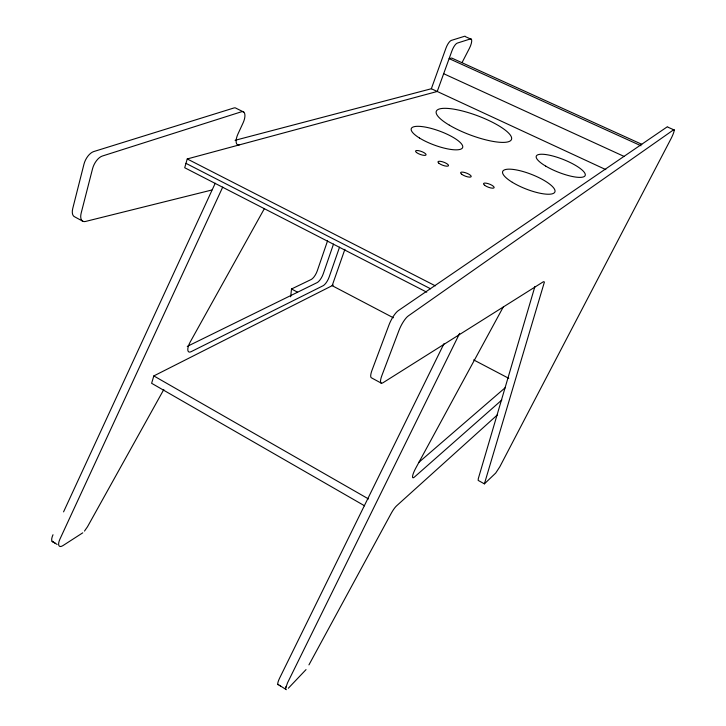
<?xml version="1.0" encoding="UTF-8"?>
<svg xmlns="http://www.w3.org/2000/svg" width="726" height="726" viewBox="0 0 726 726"><rect width="100%" height="100%" fill="white"/><g stroke="black" fill="none" stroke-linecap="round" stroke-linejoin="round"><path stroke-width="1.09" d="M484.396 483.852L544.418 282.006L543.465 281.688L382.965 382.756A12.832 3.34 -61.7 0 1 381.885 375.533L399.046 330.239A13.032 3.448 -62.3 0 1 408.357 315.874L673.637 129.782A8.077 1.234 -64.1 0 1 670.969 138.802L499.833 466.754L495.677 473.089L484.396 483.852L478.153 480.394L478.316 478.588L534.926 286.48M290.654 296.78L291.525 288.984L311.263 279.456A7.913 2.686 -62.4 0 0 317.28 270.825L327.58 240.787M285.917 686.705L285.518 689.155L286.389 689.7M462.172 62.354L469.45 48.243A7.696 2.341 -66.1 0 0 470.394 38.932L457.28 43.106A7.85 2.441 -66.1 0 0 451.926 50.893L437.233 91.476L187.235 158.949L184.713 167.742L426.743 292.17M333.307 285.091L153.821 375.923L151.625 383.292L364.588 505.813M333.506 244.099L323.206 273.929A7.922 2.659 -62.4 0 1 317.198 282.577L187.263 346.393M339.532 247.194L329.15 277.033A7.941 2.623 -62.4 0 1 323.152 285.708L191.038 351.72A9.447 3.675 -60.2 0 1 190.13 342.155L264.455 208.48M344.895 249.308L332.163 285.672L393.374 317.779M235.061 140.309L431.344 88.744L445.936 48.188A7.841 2.477 -66.1 0 1 451.291 40.411L464.513 36.3A7.687 2.369 -66.2 0 1 465.62 36.754L471.483 39.376M63.561 511.875L215.232 183.251M222.719 187.099L59.94 539.128A10.128 3.875 -56 0 0 62.953 545.598L82.773 532.82M443.967 343.697L279.71 677.948A10.727 2.26 -59 0 0 278.639 684.79M459.649 333.343L287.514 682.876L285.354 689.056L279.682 685.462M308.94 664.88L391.169 513.436A10.055 2.078 -60.7 0 1 396.541 505.877L497.428 414.845M503.182 307.134L415.717 468.225A9.992 2.078 -61.2 0 0 414.41 477.073L501.829 399.981M163.831 389.472L87.492 526.767L84.488 531.069M306.036 669.608L288.331 688.239M418.775 462.408L505.423 387.521M211.81 190.021L85.459 221.466A11.879 5.962 -61.2 0 1 81.194 213.008L92.556 168.722A12.052 6.144 -62.4 0 1 102.312 156.045L241.513 111.759A10.382 4.501 -64.7 0 1 243.092 122.885L237.928 134.056A10.209 4.365 -64.4 0 0 239.244 144.91M674.218 129.999L667.766 127.114A8.068 1.27 -64.2 0 0 667.158 126.887L398.311 310.628A12.995 3.548 -62.3 0 0 388.991 324.939L372.03 370.206A12.796 3.43 -61.7 0 0 371.612 377.91L381.377 383.21M641.784 144.292L451.735 58.053L449.131 58.624L641.022 145.781M443.668 73.707L623.988 156.38M431.344 88.744L605.82 169.621M243.745 112.031L236.131 108.292A10.364 4.556 -64.7 0 0 233.872 107.992L93.727 151.562A12.024 6.207 -62.4 0 0 83.962 164.194L72.754 208.444A11.852 6.026 -61.2 0 0 74.714 216.856L83.1 221.403M187.235 158.949L435.328 285.826M185.974 163.35L430.572 288.776M473.651 359.896L508.763 378.328M291.525 288.984L297.596 292.206M153.821 375.923L368.518 498.953M52.109 541.269L55.23 543.248M277.904 684.337L280.572 686.016M53.688 542.268L57.136 544.455M53.515 542.159A10.11 3.92 -55.9 0 1 53.007 534.744M449.33 125.153A40.121 10.273 20.5 0 0 510.986 140.254A40.121 10.273 20.5 0 0 461.337 110.715A40.121 10.273 20.5 0 0 449.33 125.153M545.752 166.136A26.299 6.833 21.6 0 0 585.102 175.665A26.299 6.833 21.6 0 0 551.333 155.627A26.299 6.833 21.6 0 0 545.752 166.136M419.492 138.022A27.361 7.469 20.2 0 0 462.144 148.304A27.361 7.469 20.2 0 0 429.238 127.921A27.361 7.469 20.2 0 0 419.492 138.022M512.338 182.308A28.042 7.795 21.4 0 0 554.737 192.254A28.042 7.795 21.4 0 0 519.281 170.546A28.042 7.795 21.4 0 0 512.338 182.308M416.506 152.505A5.608 1.606 20.1 0 0 425.636 155.255A5.608 1.606 20.1 0 0 420.318 151.09A5.608 1.606 20.1 0 0 416.506 152.505M438.958 163.296A5.636 1.624 20.4 0 0 448.105 166.054A5.636 1.624 20.4 0 0 442.651 161.816A5.636 1.624 20.4 0 0 438.958 163.296M461.654 174.222A5.672 1.643 20.7 0 0 470.82 176.972A5.672 1.643 20.7 0 0 465.23 172.652A5.672 1.643 20.7 0 0 461.654 174.222M484.614 185.257A5.699 1.661 21 0 0 493.798 188.016A5.699 1.661 21 0 0 488.063 183.614A5.699 1.661 21 0 0 484.614 185.257"/></g></svg>
